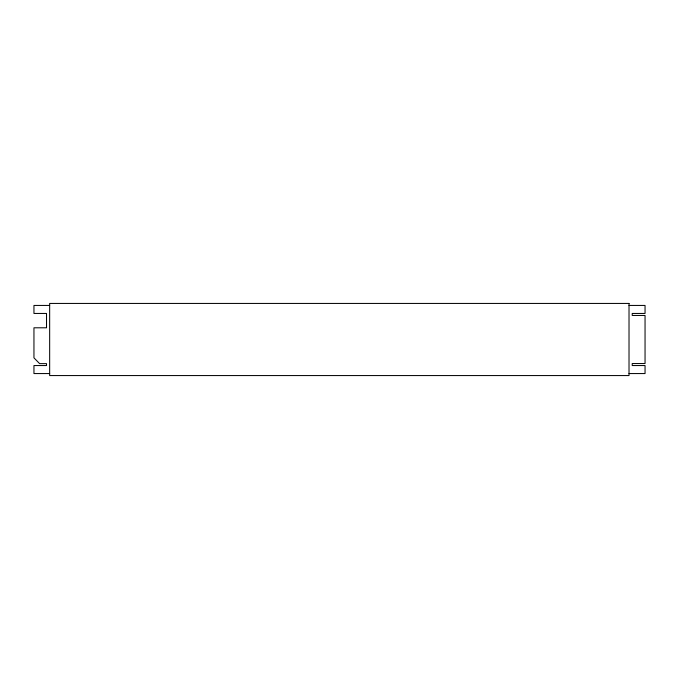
<?xml version="1.0" encoding="UTF-8"?>
<svg xmlns="http://www.w3.org/2000/svg" width="679" height="679" viewBox="0 0 679 679"><rect width="100%" height="100%" fill="white"/><g stroke="black" fill="none" stroke-linecap="round" stroke-linejoin="round"><path stroke-width="1.02" d="M49.66 305.44L33.95 305.44L33.95 313.452L46.52 313.452L46.52 327.796L33.95 327.796L33.95 357.833L39.611 363.63L46.52 363.63L46.52 365.548L33.95 365.548L33.95 373.56L49.66 373.56M629.017 305.44L645.05 305.44L645.05 313.452L632.225 313.452L632.225 315.455L645.05 315.455L645.05 363.545L632.225 363.545L632.225 365.548L645.05 365.548L645.05 373.56L629.017 373.56M629.017 303.437L49.66 303.437L49.66 375.563L629.017 375.563L629.017 303.437"/></g></svg>
